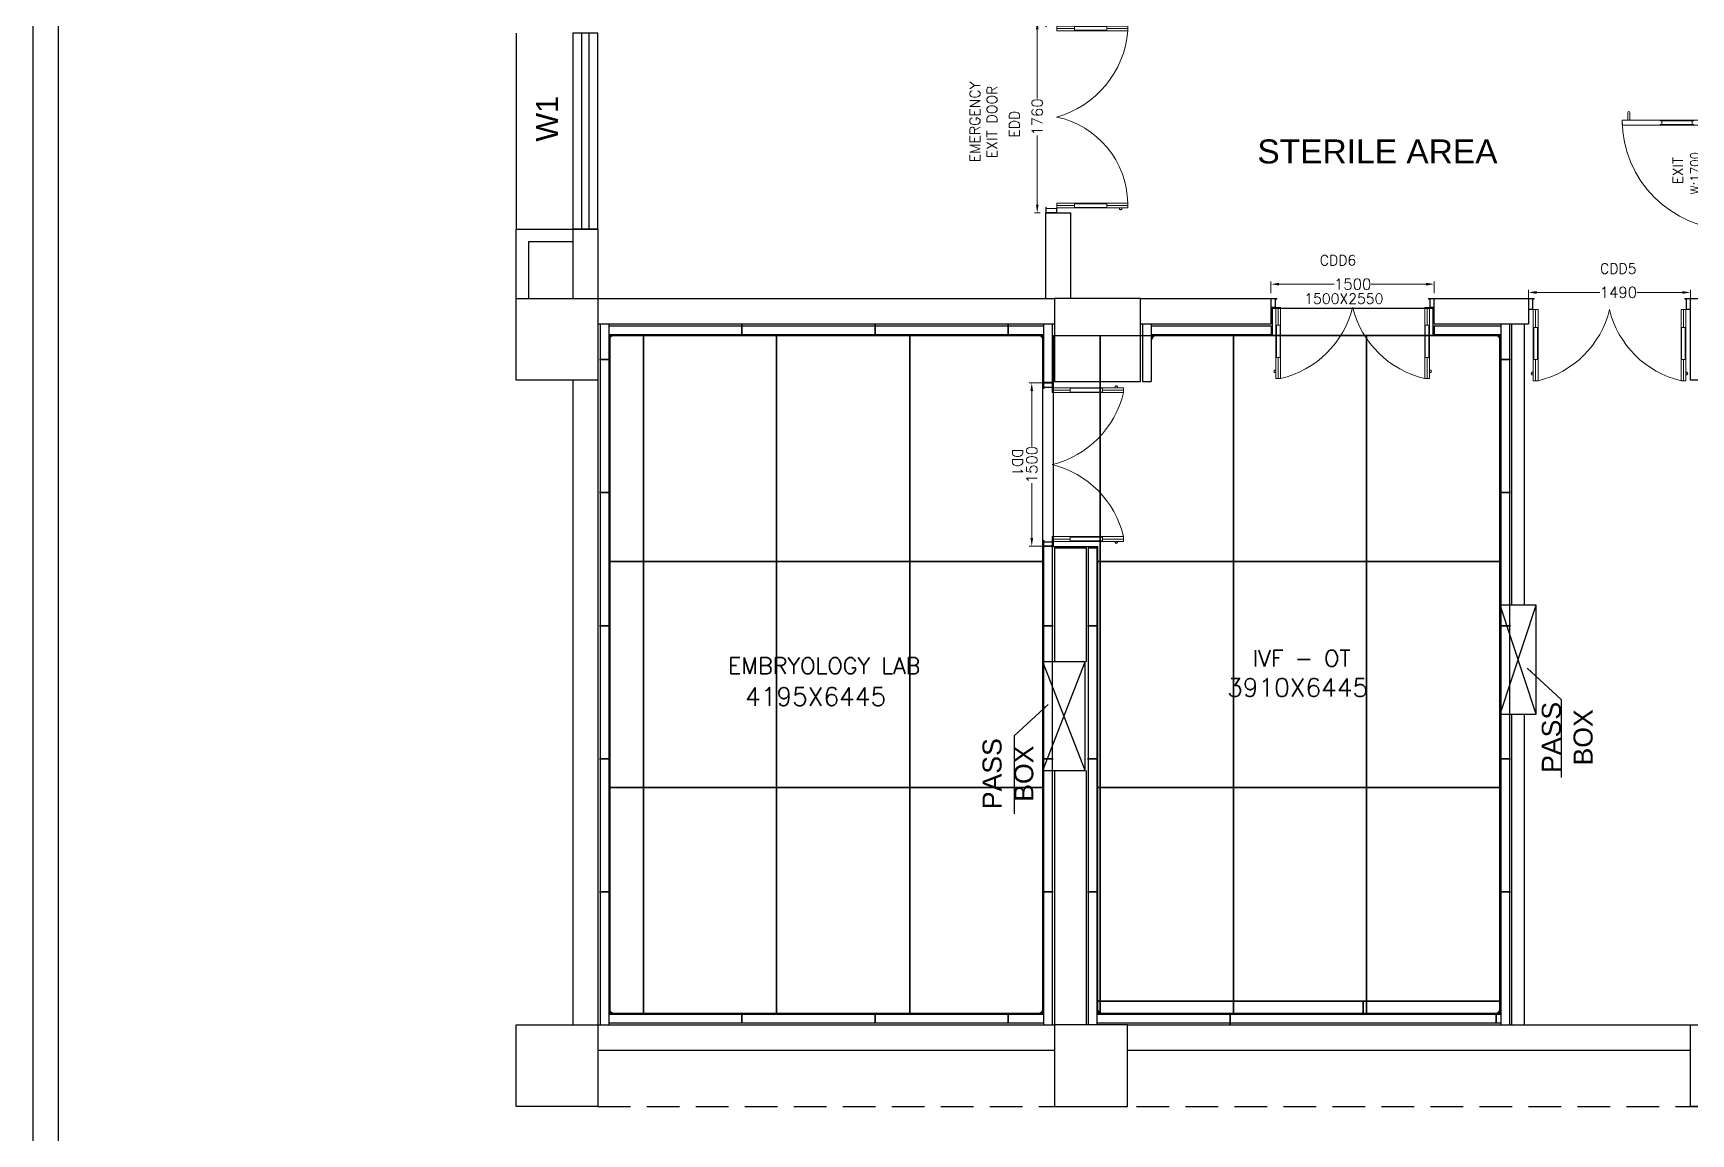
# Model space of a CAD drawing. Header units: millimetres. Extents: x 3552052 to 4144896, y -707811 to -630695.
# Drawn here: x 3909116 to 3924347, y -656119 to -646004 of the extents above; entities that cross this region are included whole.
import ezdxf
from ezdxf.enums import TextEntityAlignment as Align

# ---------------------------------------------------------------- set-up
doc = ezdxf.new("R2010")
doc.units = ezdxf.units.MM
doc.header["$LTSCALE"] = 6
doc.header["$MEASUREMENT"] = 0
doc.linetypes.add('HIDDEN', pattern=[0.375, 0.25, -0.125])
doc.layers.get('0').update_dxf_attribs({"linetype": 'CONTINUOUS', "lineweight": 0})
doc.layers.get('Defpoints').update_dxf_attribs({"linetype": 'CONTINUOUS', "lineweight": 0})
for name, color, linetype, lineweight in [('0 Room description', 6, 'CONTINUOUS', 0), ('0 Room Dimensions', 7, 'CONTINUOUS', 0), ('1200 Door', 144, 'CONTINUOUS', 0), ('80 mm Wall', 5, 'CONTINUOUS', 0), ('Ahlada 50mm Ceiling Panels', 191, 'CONTINUOUS', 0), ('Ahlada Coving', 3, 'CONTINUOUS', 0), ('AIR SHOWER', 7, 'CONTINUOUS', 0), ('Chajja', 7, 'CONTINUOUS', 0), ('COL', 5, 'CONTINUOUS', 0), ('DIM', 7, 'CONTINUOUS', 0), ('Double Leaf Door', 4, 'CONTINUOUS', 0), ('JOINERY', 7, 'CONTINUOUS', 0), ('Partition-80WP', 7, 'CONTINUOUS', 0), ('WALL', 8, 'CONTINUOUS', 0), ('walls', 1, 'CONTINUOUS', 0), ('WIN', 151, 'CONTINUOUS', 0), ('Window', 161, 'CONTINUOUS', 0)]:
    doc.layers.add(name, color=color, linetype=linetype, lineweight=lineweight)
doc.styles.add('ARIAL', font='arial.ttf')
doc.styles.add('ROMANS', font='romans.shx')
doc.styles.add('SIMPLEX', font='SIMPLEX')
doc.styles.get("Standard").update_dxf_attribs({"font": 'SIMPLEX'})
doc.dimstyles.new('AEPL1', dxfattribs={"dimtxt": 100, "dimasz": 75, "dimexe": 25, "dimexo": 50, "dimtad": 0, "dimdec": 0, "dimtxsty": 'ROMANS', "dimcen": 2.5, "dimclrd": 7, "dimclre": 7, "dimclrt": 7, "dimadec": 0, "dimazin": 0, "dimtfac": 1, "dimtdec": 0, "dimtmove": 0, "dimatfit": 3, "dimfxl": 1, "dimlwd": 0, "dimlwe": 0, "dimarcsym": 0})
doc.dimstyles.new('BIGDFD', dxfattribs={"dimtxt": 8, "dimasz": 4, "dimexe": 1, "dimexo": 2, "dimtad": 1, "dimlfac": 10, "dimtxsty": 'Standard', "dimcen": 2.5, "dimclrd": 5, "dimclre": 3, "dimclrt": 1, "dimadec": 0, "dimazin": 0, "dimtfac": 1, "dimtmove": 0, "dimatfit": 3, "dimfxl": 1, "dimarcsym": 0})
doc.dimstyles.new('BIGDFD$0', dxfattribs={"dimtxt": 8, "dimasz": 4, "dimexe": 1, "dimexo": 2, "dimtad": 1, "dimlfac": 10, "dimtxsty": 'Standard', "dimcen": 2.5, "dimclrd": 5, "dimclre": 3, "dimclrt": 1, "dimadec": 0, "dimazin": 0, "dimtfac": 1, "dimtmove": 0, "dimatfit": 3, "dimfxl": 1, "dimarcsym": 0})
doc.dimstyles.new('TEXT', dxfattribs={"dimscale": 0, "dimtxt": 500, "dimasz": 100, "dimexe": 75, "dimexo": 100, "dimgap": 50, "dimtad": 0, "dimdec": 0, "dimzin": 0, "dimdsep": 46, "dimtxsty": 'ARIAL', "dimblk": 'OBLIQUE', "dimcen": 0.09, "dimdle": 100, "dimclrd": 256, "dimclre": 256, "dimclrt": 6, "dimadec": 0, "dimazin": 0, "dimtfac": 1, "dimtdec": 0, "dimtofl": 0, "dimtmove": 2, "dimatfit": 3, "dimfxl": 1, "dimfrac": 2, "dimtolj": 1, "dimtzin": 0, "dimarcsym": 0})

# ---------------------------------------------------------------- blocks, each defined once
blk = doc.blocks.new('_Oblique')
at = {"color": 0, "linetype": 'ByBlock', "lineweight": -2}
blk.add_line((-0.5, -0.5), (0.5, 0.5), dxfattribs=at)
blk = doc.blocks.new('*D877')
at = {"layer": 'Defpoints', "color": 0, "linetype": 'ByBlock', "transparency": 16777216}
for p in [(3912224, -691043), (3910724, -691176), (3912224, -691176)]:
    blk.add_point(p, dxfattribs=at)
at = {"layer": 'DIM', "color": 7, "linetype": 'ByBlock', "lineweight": 0, "transparency": 16777216}
for p, q in [((3910724, -691126), (3910724, -691018)), ((3910799, -691043), (3911305, -691043)), ((3912149, -691043), (3911644, -691043)), ((3912224, -691126), (3912224, -691018))]:
    blk.add_line(p, q, dxfattribs=at)
at = {"layer": 'DIM', "color": 7, "linetype": 'ByBlock', "transparency": 16777216}
for points in [[(3910799, -691031), (3910799, -691056), (3910724, -691043)], [(3912149, -691031), (3912149, -691056), (3912224, -691043)]]:
    blk.add_solid(points, dxfattribs=at)
at = {"layer": 'DIM', "color": 7, "linetype": 'ByBlock', "lineweight": -3, "transparency": 16777216, "insert": (3911474, -691043), "char_height": 100, "attachment_point": 5, "style": 'ROMANS'}
blk.add_mtext('1500', dxfattribs=at)
blk = doc.blocks.new('*D878')
at = {"layer": 'Defpoints', "color": 0, "linetype": 'ByBlock', "transparency": 16777216}
for p in [(3914579, -691119), (3913089, -691291), (3914579, -691291)]:
    blk.add_point(p, dxfattribs=at)
at = {"layer": 'DIM', "color": 7, "linetype": 'ByBlock', "lineweight": 0, "transparency": 16777216}
for p, q in [((3913089, -691241), (3913089, -691094)), ((3913164, -691119), (3913746, -691119)), ((3914504, -691119), (3914085, -691119)), ((3914579, -691241), (3914579, -691094))]:
    blk.add_line(p, q, dxfattribs=at)
at = {"layer": 'DIM', "color": 7, "linetype": 'ByBlock', "transparency": 16777216}
for points in [[(3913164, -691107), (3913164, -691132), (3913089, -691119)], [(3914504, -691107), (3914504, -691132), (3914579, -691119)]]:
    blk.add_solid(points, dxfattribs=at)
at = {"layer": 'DIM', "color": 7, "linetype": 'ByBlock', "lineweight": -3, "transparency": 16777216, "insert": (3913916, -691119), "char_height": 100, "attachment_point": 5, "style": 'ROMANS'}
blk.add_mtext('1490', dxfattribs=at)
blk = doc.blocks.new('1500x80')
at = {"layer": 'Double Leaf Door'}
for points in [[(99336, -25418), (99341, -25418), (99341, -25121), (99336, -25121)], [(99380, -25121), (99375, -25121), (99375, -25418), (99380, -25418)], [(100704, -25121), (100709, -25121), (100709, -25418), (100704, -25418)], [(100748, -25418), (100743, -25418), (100743, -25121), (100748, -25121)]]:
    blk.add_hatch(color=6, dxfattribs=at).paths.add_polyline_path(points)
at = {"layer": 'Double Leaf Door', "color": 8}
for p, q in [((99336, -25582), (99336, -24928)), ((99336, -24928), (99380, -24928)), ((99358, -25121), (99358, -24928)), ((99380, -24928), (99380, -25582)), ((100748, -24928), (100704, -24928)), ((100704, -24928), (100704, -25582)), ((100726, -25121), (100726, -24928)), ((100748, -25582), (100748, -24928)), ((99322, -24985), (99322, -25003)), ((99336, -24983), (99324, -24983)), ((99324, -25005), (99336, -25005)), ((99336, -24983), (99336, -25005)), ((100748, -24983), (100760, -24983)), ((100748, -24983), (100748, -25005)), ((100760, -25005), (100748, -25005)), ((100762, -24985), (100762, -25003)), ((99358, -25582), (99358, -25418)), ((100726, -25582), (100726, -25418)), ((99292, -25582), (99292, -25662)), ((99332, -25582), (99292, -25582)), ((99294, -25584), (99294, -25660)), ((99330, -25584), (99294, -25584)), ((99330, -25659), (99330, -25584)), ((99332, -25657), (99332, -25582)), ((99380, -25582), (99336, -25582)), ((100704, -25582), (100748, -25582)), ((100752, -25657), (100752, -25582)), ((100752, -25582), (100792, -25582)), ((100754, -25659), (100754, -25584)), ((100754, -25584), (100790, -25584)), ((100790, -25584), (100790, -25660)), ((100792, -25582), (100792, -25662)), ((99292, -25662), (99332, -25662)), ((99294, -25660), (99332, -25660)), ((99342, -25659), (99330, -25659)), ((99344, -25657), (99332, -25657)), ((99332, -25660), (99342, -25660)), ((99332, -25662), (99344, -25662)), ((99342, -25660), (99342, -25659)), ((99344, -25662), (99344, -25657)), ((100740, -25662), (100740, -25657)), ((100740, -25657), (100752, -25657)), ((100752, -25662), (100740, -25662)), ((100742, -25660), (100742, -25659)), ((100742, -25659), (100754, -25659)), ((100752, -25660), (100742, -25660)), ((100790, -25660), (100752, -25660)), ((100792, -25662), (100752, -25662))]:
    blk.add_line(p, q, dxfattribs=at)
at = {"layer": 'Double Leaf Door', "color": 6}
for p, q in [((99380, -25121), (99336, -25121)), ((99336, -25121), (99336, -25418)), ((99341, -25418), (99341, -25121)), ((99375, -25418), (99375, -25121)), ((99380, -25418), (99380, -25121)), ((100704, -25418), (100704, -25121)), ((100704, -25121), (100748, -25121)), ((100709, -25418), (100709, -25121)), ((100743, -25418), (100743, -25121)), ((100748, -25121), (100748, -25418)), ((99336, -25418), (99380, -25418)), ((100748, -25418), (100704, -25418))]:
    blk.add_line(p, q, dxfattribs=at)
at = {"layer": 'Double Leaf Door', "color": 6, "ltscale": 100}
for p, q in [((99375, -25121), (99375, -25418)), ((100709, -25121), (100709, -25418))]:
    blk.add_line(p, q, dxfattribs=at)
at = {"layer": 'Double Leaf Door', "color": 6}
for points in [[(99336, -25121), (99336, -25418), (99341, -25418), (99341, -25121), (99336, -25121)], [(99380, -25121), (99380, -25418), (99375, -25418), (99375, -25121), (99380, -25121)], [(100704, -25121), (100704, -25418), (100709, -25418), (100709, -25121), (100704, -25121)], [(100748, -25121), (100748, -25418), (100743, -25418), (100743, -25121), (100748, -25121)]]:
    blk.add_lwpolyline(points, dxfattribs=at)
at = {"layer": 'Double Leaf Door', "ltscale": 5000}
for points in [[(99336, -25121), (99336, -25418), (99341, -25418), (99341, -25121), (99336, -25121)], [(100748, -25121), (100748, -25418), (100743, -25418), (100743, -25121), (100748, -25121)]]:
    blk.add_lwpolyline(points, dxfattribs=at)
at = {"layer": 'Double Leaf Door', "color": 8}
for centre, radius, start, end in [((99176, -25796), 892, 13.906, 76.7864), ((100908, -25796), 892, 103.2136, 166.094), ((99322, -24994), 3.72, 90, 270), ((99324, -24985), 1.98, 90, 180), ((99324, -25003), 1.98, 180, 270), ((100760, -24985), 1.98, 0, 90), ((100760, -25003), 1.98, 270, 0), ((100762, -24994), 3.72, 270, 90)]:
    blk.add_arc(centre, radius, start, end, dxfattribs=at)
blk = doc.blocks.new('1500x2100x100 DD')
at = {"layer": 'Double Leaf Door'}
for points in [[(49, 264), (54, 264), (54, 560), (49, 560)], [(93, 560), (88, 560), (88, 264), (93, 264)], [(1407, 560), (1412, 560), (1412, 264), (1407, 264)], [(1451, 264), (1446, 264), (1446, 560), (1451, 560)]]:
    blk.add_hatch(color=6, dxfattribs=at).paths.add_polyline_path(points)
at = {"layer": 'Double Leaf Door', "color": 8}
for p, q in [((35, 697), (35, 679)), ((49, 699), (37, 699)), ((37, 677), (49, 677)), ((49, 100), (49, 754)), ((49, 754), (93, 754)), ((49, 699), (49, 677)), ((71, 560), (71, 754)), ((93, 754), (93, 100)), ((1451, 754), (1407, 754)), ((1407, 754), (1407, 100)), ((1429, 560), (1429, 754)), ((1451, 100), (1451, 754)), ((1451, 699), (1463, 699)), ((1451, 699), (1451, 677)), ((1463, 677), (1451, 677)), ((1465, 697), (1465, 679)), ((71, 100), (71, 264)), ((1429, 100), (1429, 264)), ((5, 100), (5, 0)), ((45, 100), (5, 100)), ((5, 0), (45, 0)), ((7, 98), (7, 2)), ((43, 98), (7, 98)), ((7, 2), (45, 2)), ((43, 3), (43, 98)), ((55, 3), (43, 3)), ((45, 5), (45, 100)), ((57, 5), (45, 5)), ((45, 2), (55, 2)), ((45, 0), (57, 0)), ((93, 100), (49, 100)), ((55, 2), (55, 3)), ((57, 0), (57, 5)), ((1407, 100), (1451, 100)), ((1443, 0), (1443, 5)), ((1443, 5), (1455, 5)), ((1455, 0), (1443, 0)), ((1445, 2), (1445, 3)), ((1445, 3), (1457, 3)), ((1455, 2), (1445, 2)), ((1455, 5), (1455, 100)), ((1455, 100), (1495, 100)), ((1493, 2), (1455, 2)), ((1495, 0), (1455, 0)), ((1457, 3), (1457, 98)), ((1457, 98), (1493, 98)), ((1493, 98), (1493, 2)), ((1495, 100), (1495, 0))]:
    blk.add_line(p, q, dxfattribs=at)
at = {"layer": 'Double Leaf Door', "color": 6}
for p, q in [((93, 560), (49, 560)), ((49, 560), (49, 264)), ((54, 264), (54, 560)), ((88, 264), (88, 560)), ((93, 264), (93, 560)), ((1407, 264), (1407, 560)), ((1407, 560), (1451, 560)), ((1412, 264), (1412, 560)), ((1446, 264), (1446, 560)), ((1451, 560), (1451, 264)), ((49, 264), (93, 264)), ((1451, 264), (1407, 264))]:
    blk.add_line(p, q, dxfattribs=at)
at = {"layer": 'Double Leaf Door', "color": 6, "ltscale": 100}
for p, q in [((88, 560), (88, 264)), ((1412, 560), (1412, 264))]:
    blk.add_line(p, q, dxfattribs=at)
at = {"layer": 'Double Leaf Door', "color": 6}
for points in [[(49, 560), (49, 264), (54, 264), (54, 560), (49, 560)], [(93, 560), (93, 264), (88, 264), (88, 560), (93, 560)], [(1407, 560), (1407, 264), (1412, 264), (1412, 560), (1407, 560)], [(1451, 560), (1451, 264), (1446, 264), (1446, 560), (1451, 560)]]:
    blk.add_lwpolyline(points, dxfattribs=at)
at = {"layer": 'Double Leaf Door', "ltscale": 5000}
for points in [[(49, 560), (49, 264), (54, 264), (54, 560), (49, 560)], [(1451, 560), (1451, 264), (1446, 264), (1446, 560), (1451, 560)]]:
    blk.add_lwpolyline(points, dxfattribs=at)
at = {"layer": 'Double Leaf Door', "color": 8}
for centre, radius, start, end in [((35, 688), 3.72, 90, 270), ((37, 697), 1.98, 90, 180), ((37, 679), 1.98, 180, 270), ((-111, -108), 886, 13.5745, 76.6836), ((1611, -108), 886, 103.3164, 166.4255), ((1463, 697), 1.98, 0, 90), ((1463, 679), 1.98, 270, 0), ((1465, 688), 3.72, 270, 90)]:
    blk.add_arc(centre, radius, start, end, dxfattribs=at)
blk = doc.blocks.new('1800x100')
at = {"layer": 'Double Leaf Door'}
for points in [[(101628, -31395), (101633, -31395), (101633, -31098), (101628, -31098)], [(101672, -31098), (101667, -31098), (101667, -31395), (101672, -31395)], [(103256, -31098), (103261, -31098), (103261, -31395), (103256, -31395)], [(103300, -31395), (103295, -31395), (103295, -31098), (103300, -31098)]]:
    blk.add_hatch(color=6, dxfattribs=at).paths.add_polyline_path(points)
at = {"layer": 'Double Leaf Door', "color": 8}
for p, q in [((101628, -31558), (101628, -30904)), ((101628, -30904), (101672, -30904)), ((101650, -31098), (101650, -30904)), ((101672, -30904), (101672, -31558)), ((103300, -30904), (103256, -30904)), ((103256, -30904), (103256, -31558)), ((103278, -31098), (103278, -30904)), ((103300, -31558), (103300, -30904)), ((101613, -30962), (101613, -30980)), ((101628, -30960), (101615, -30960)), ((101615, -30982), (101628, -30982)), ((101628, -30960), (101628, -30982)), ((103300, -30960), (103312, -30960)), ((103300, -30960), (103300, -30982)), ((103312, -30982), (103300, -30982)), ((103314, -30962), (103314, -30980)), ((101650, -31558), (101650, -31395)), ((103278, -31558), (103278, -31395)), ((101584, -31558), (101584, -31658)), ((101624, -31558), (101584, -31558)), ((101584, -31658), (101624, -31658)), ((101586, -31560), (101586, -31656)), ((101622, -31560), (101586, -31560)), ((101586, -31656), (101624, -31656)), ((101622, -31655), (101622, -31560)), ((101634, -31655), (101622, -31655)), ((101624, -31654), (101624, -31558)), ((101636, -31654), (101624, -31654)), ((101624, -31656), (101634, -31656)), ((101624, -31658), (101636, -31658)), ((101672, -31558), (101628, -31558)), ((101634, -31656), (101634, -31655)), ((101636, -31658), (101636, -31654)), ((103256, -31558), (103300, -31558)), ((103292, -31658), (103292, -31654)), ((103292, -31654), (103304, -31654)), ((103304, -31658), (103292, -31658)), ((103294, -31656), (103294, -31655)), ((103294, -31655), (103306, -31655)), ((103304, -31656), (103294, -31656)), ((103304, -31654), (103304, -31558)), ((103304, -31558), (103344, -31558)), ((103342, -31656), (103304, -31656)), ((103344, -31658), (103304, -31658)), ((103306, -31655), (103306, -31560)), ((103306, -31560), (103342, -31560)), ((103342, -31560), (103342, -31656)), ((103344, -31558), (103344, -31658))]:
    blk.add_line(p, q, dxfattribs=at)
at = {"layer": 'Double Leaf Door', "color": 6}
for p, q in [((101672, -31098), (101628, -31098)), ((101628, -31098), (101628, -31395)), ((101633, -31395), (101633, -31098)), ((101667, -31395), (101667, -31098)), ((101672, -31395), (101672, -31098)), ((103256, -31395), (103256, -31098)), ((103256, -31098), (103300, -31098)), ((103261, -31395), (103261, -31098)), ((103295, -31395), (103295, -31098)), ((103300, -31098), (103300, -31395)), ((101628, -31395), (101672, -31395)), ((103300, -31395), (103256, -31395))]:
    blk.add_line(p, q, dxfattribs=at)
at = {"layer": 'Double Leaf Door', "color": 6, "ltscale": 100}
for p, q in [((101667, -31098), (101667, -31395)), ((103261, -31098), (103261, -31395))]:
    blk.add_line(p, q, dxfattribs=at)
at = {"layer": 'Double Leaf Door', "color": 6}
for points in [[(101628, -31098), (101628, -31395), (101633, -31395), (101633, -31098), (101628, -31098)], [(101672, -31098), (101672, -31395), (101667, -31395), (101667, -31098), (101672, -31098)], [(103256, -31098), (103256, -31395), (103261, -31395), (103261, -31098), (103256, -31098)], [(103300, -31098), (103300, -31395), (103295, -31395), (103295, -31098), (103300, -31098)]]:
    blk.add_lwpolyline(points, dxfattribs=at)
at = {"layer": 'Double Leaf Door', "ltscale": 5000}
for points in [[(101628, -31098), (101628, -31395), (101633, -31395), (101633, -31098), (101628, -31098)], [(103300, -31098), (103300, -31395), (103295, -31395), (103295, -31098), (103300, -31098)]]:
    blk.add_lwpolyline(points, dxfattribs=at)
at = {"layer": 'Double Leaf Door', "color": 8}
for centre, radius, start, end in [((101602, -31796), 894, 15.3848, 85.5115), ((103269, -31727), 822, 90.8957, 168.2081), ((101613, -30971), 3.72, 90, 270), ((101615, -30962), 1.98, 90, 180), ((101615, -30980), 1.98, 180, 270), ((103312, -30962), 1.98, 0, 90), ((103312, -30980), 1.98, 270, 0), ((103314, -30971), 3.72, 270, 90)]:
    blk.add_arc(centre, radius, start, end, dxfattribs=at)
blk = doc.blocks.new('*D881')
at = {"layer": 'Defpoints', "color": 0, "linetype": 'ByBlock', "transparency": 16777216}
for p in [(3908654, -688627), (3908576, -690387), (3908654, -690387)]:
    blk.add_point(p, dxfattribs=at)
at = {"layer": 'DIM', "color": 7, "linetype": 'ByBlock', "lineweight": 0, "transparency": 16777216}
for p, q in [((3908604, -688627), (3908551, -688627)), ((3908576, -688702), (3908576, -689337)), ((3908576, -690312), (3908576, -689677)), ((3908604, -690387), (3908551, -690387))]:
    blk.add_line(p, q, dxfattribs=at)
at = {"layer": 'DIM', "color": 7, "linetype": 'ByBlock', "transparency": 16777216}
for points in [[(3908564, -688702), (3908589, -688702), (3908576, -688627)], [(3908564, -690312), (3908589, -690312), (3908576, -690387)]]:
    blk.add_solid(points, dxfattribs=at)
at = {"layer": 'DIM', "color": 7, "linetype": 'ByBlock', "lineweight": -3, "transparency": 16777216, "insert": (3908576, -689507), "char_height": 100, "attachment_point": 5, "rotation": 90, "style": 'ROMANS'}
blk.add_mtext('1760', dxfattribs=at)
blk = doc.blocks.new('*D19')
at = {"color": 3, "lineweight": -2, "transparency": 16777216}
for p, q in [((72.8, 197.7), (72.8, 215.6)), ((162.8, 197.7), (162.8, 215.6))]:
    blk.add_line(p, q, dxfattribs=at)
at = {"color": 5, "lineweight": -2, "transparency": 16777216}
blk.add_line((76.8, 214.6), (158.8, 214.6), dxfattribs=at)
at = {"color": 5, "transparency": 16777216}
for points in [[(76.8, 215.3), (76.8, 214), (72.8, 214.6)], [(158.8, 214), (158.8, 215.3), (162.8, 214.6)]]:
    blk.add_solid(points, dxfattribs=at)
at = {"layer": 'Defpoints', "color": 0, "transparency": 16777216}
for p in [(162.8, 214.6), (72.8, 195.7), (162.8, 195.7)]:
    blk.add_point(p, dxfattribs=at)
at = {"color": 1, "transparency": 16777216, "insert": (130.4, 219.4), "char_height": 8, "attachment_point": 5}
blk.add_mtext('W1:900', dxfattribs=at)
blk = doc.blocks.new('*D20')
at = {"color": 3, "lineweight": -2, "transparency": 16777216}
for p, q in [((0, 202.2), (0, 230.1)), ((170, 202.2), (170, 230.1))]:
    blk.add_line(p, q, dxfattribs=at)
at = {"color": 5, "lineweight": -2, "transparency": 16777216}
blk.add_line((166, 229.1), (4, 229.1), dxfattribs=at)
at = {"color": 5, "transparency": 16777216}
for points in [[(4, 229.7), (4, 228.4), (0, 229.1)], [(166, 228.4), (166, 229.7), (170, 229.1)]]:
    blk.add_solid(points, dxfattribs=at)
at = {"layer": 'Defpoints', "color": 0, "transparency": 16777216}
for p in [(0, 229.1), (0, 200.2), (170, 200.2)]:
    blk.add_point(p, dxfattribs=at)
at = {"color": 1, "transparency": 16777216, "insert": (115.3, 233.8), "char_height": 8, "attachment_point": 5}
blk.add_mtext('W:1700', dxfattribs=at)
blk = doc.blocks.new('nolllw new')
for p, q in [((-139, 14), (-138, 15)), ((-124, 16), (-137, 16)), ((-123, 15), (-107, -15)), ((-113, 14), (-3, 14)), ((8, 15), (-8, -15)), ((9, 16), (22, 16)), ((23, 14), (23, 16)), ((23, 14), (23, 15)), ((-100, -16), (-106, -16)), ((-15, -16), (-9, -16))]:
    blk.add_line(p, q)
at = {"color": 19}
for p, q in [((-124, 16), (-58, 16)), ((9, 16), (-58, 16)), ((-100, -34), (-15, -34))]:
    blk.add_line(p, q, dxfattribs=at)
at = {"color": 1}
for p, q in [((-75, 15), (-75, 11)), ((-41, 15), (-41, 11)), ((-100, -27), (-100, -34)), ((-15, -27), (-15, -34))]:
    blk.add_line(p, q, dxfattribs=at)
at = {"color": 3}
for p, q in [((-113, -5), (-113, -13)), ((-110, -16), (-110, -16)), ((-109, -17), (-101, -34)), ((-100, -34), (-100, -34)), ((-15, -34), (-15, -34)), ((-7, -17), (-14, -34)), ((-6, -16), (-5, -16)), ((-2, -5), (-2, -13))]:
    blk.add_line(p, q, dxfattribs=at)
for centre, radius, start, end in [((-137, 15), 1, 90, 159.381), ((-124, 15), 1, 27.8597, 90), ((9, 15), 1, 90, 152.1403), ((22, 15), 1, 20.619, 90), ((-106, -15), 1, 207.8597, 270), ((-100, -15), 1, 270, 343.3261), ((-61, -27), 40.2, 161.5212, 163.3261), ((-54, -27), 40.2, 16.6739, 18.4788), ((-15, -15), 1, 196.6739, 270), ((-9, -15), 1, 270, 332.1403)]:
    blk.add_arc(centre, radius, start, end)
at = {"color": 1}
for centre, radius, start, end in [((-61, -27), 39.2, 111.5891, 180), ((-74, 15), 0.396, 106.6984, 167.5275), ((-76, 11), 1, 291.5891, 0), ((-41, 15), 0.396, 12.4725, 73.3016), ((-40, 11), 1, 180, 248.4109), ((-54, -27), 39.2, 0, 68.4109)]:
    blk.add_arc(centre, radius, start, end, dxfattribs=at)
at = {"color": 3}
for centre, radius, start, end in [((-110, -13), 3, 180, 270), ((-110, -17), 1, 24.7129, 90), ((-100, -34), 0.5, 204.7129, 270), ((-15, -34), 0.5, 270, 335.2871), ((-6, -17), 1, 90, 155.2871), ((-5, -13), 3, 270, 0)]:
    blk.add_arc(centre, radius, start, end, dxfattribs=at)
blk = doc.blocks.new('*D22')
at = {"layer": 'AIR SHOWER', "color": 3, "lineweight": -2, "transparency": 16777216}
for p, q in [((172, 200.2), (208, 200.2)), ((172, 100.2), (208, 100.2))]:
    blk.add_line(p, q, dxfattribs=at)
at = {"layer": 'AIR SHOWER', "color": 5, "lineweight": -2, "transparency": 16777216}
blk.add_line((207, 104.2), (207, 196.2), dxfattribs=at)
at = {"layer": 'AIR SHOWER', "color": 5, "transparency": 16777216}
for points in [[(207.7, 196.2), (206.4, 196.2), (207, 200.2)], [(206.4, 104.2), (207.7, 104.2), (207, 100.2)]]:
    blk.add_solid(points, dxfattribs=at)
at = {"layer": 'Defpoints', "color": 0, "transparency": 16777216}
for p in [(170, 200.2), (207, 200.2), (170, 100.2)]:
    blk.add_point(p, dxfattribs=at)
at = {"layer": 'AIR SHOWER', "color": 1, "transparency": 16777216, "insert": (202.3, 155.3), "char_height": 8, "attachment_point": 5, "rotation": 90}
blk.add_mtext('D:1000', dxfattribs=at)
blk = doc.blocks.new('*D23')
at = {"layer": 'AIR SHOWER', "color": 3, "lineweight": -2, "transparency": 16777216}
for p, q in [((166, 195.7), (188.8, 195.7)), ((166, 104.7), (188.8, 104.7))]:
    blk.add_line(p, q, dxfattribs=at)
at = {"layer": 'AIR SHOWER', "color": 5, "lineweight": -2, "transparency": 16777216}
blk.add_line((187.8, 191.7), (187.8, 108.7), dxfattribs=at)
at = {"layer": 'AIR SHOWER', "color": 5, "transparency": 16777216}
for points in [[(188.5, 191.7), (187.2, 191.7), (187.8, 195.7)], [(187.2, 108.7), (188.5, 108.7), (187.8, 104.7)]]:
    blk.add_solid(points, dxfattribs=at)
at = {"layer": 'Defpoints', "color": 0, "transparency": 16777216}
for p in [(164, 195.7), (164, 104.7), (187.8, 104.7)]:
    blk.add_point(p, dxfattribs=at)
at = {"layer": 'AIR SHOWER', "color": 1, "transparency": 16777216, "insert": (183.1, 150.2), "char_height": 8, "attachment_point": 5, "rotation": 90}
blk.add_mtext('D1:910', dxfattribs=at)
blk = doc.blocks.new('*D884')
at = {"layer": 'Defpoints', "color": 0, "linetype": 'ByBlock', "transparency": 16777216}
for p in [(3908526, -691951), (3908674, -691951), (3908674, -693451)]:
    blk.add_point(p, dxfattribs=at)
at = {"layer": 'DIM', "color": 7, "linetype": 'ByBlock', "lineweight": 0, "transparency": 16777216}
for p, q in [((3908624, -691951), (3908501, -691951)), ((3908526, -692026), (3908526, -692532)), ((3908526, -693376), (3908526, -692871)), ((3908624, -693451), (3908501, -693451))]:
    blk.add_line(p, q, dxfattribs=at)
at = {"layer": 'DIM', "color": 7, "linetype": 'ByBlock', "transparency": 16777216}
for points in [[(3908513, -692026), (3908538, -692026), (3908526, -691951)], [(3908513, -693376), (3908538, -693376), (3908526, -693451)]]:
    blk.add_solid(points, dxfattribs=at)
at = {"layer": 'DIM', "color": 7, "linetype": 'ByBlock', "lineweight": -3, "transparency": 16777216, "insert": (3908526, -692701), "char_height": 100, "attachment_point": 5, "rotation": 90, "style": 'ROMANS'}
blk.add_mtext('1500', dxfattribs=at)
blk = doc.blocks.new('A010004 Mezz.F. Layout Plan$0$b & c')
at = {"layer": 'Ahlada Coving', "color": 3}
for p, q in [((-4, 41), (-6, 42)), ((-3, 8), (-4, 8)), ((-4, 8), (-3, 6)), ((5, 15), (-3, 8)), ((-3, 6), (6, 14)), ((9, 11), (0, 3)), ((0, 3), (2, 2)), ((2, 3), (10, 11)), ((2, 2), (2, 3)), ((37, 0), (35, 2))]:
    blk.add_line(p, q, dxfattribs=at)
blk.add_lwpolyline([(-6, 31), (-6, 6), (0, 0), (25, 0), (23, 2), (13, 2), (4, 4), (4, 2), (1, 2), (-4, 6), (-4, 9), (-1, 9), (-4, 19), (-4, 28), (-6, 31)], dxfattribs=at)
for radius, start, end in [(44, 181.9548, 220.5976), (42.5, 184.1661, 265.906), (44, 222.2286, 227.7746), (44, 229.4056, 268.1119)]:
    blk.add_arc((38, 44), radius, start, end, dxfattribs=at)
blk = doc.blocks.new('AIR SHOWER')
at = {"layer": 'AIR SHOWER'}
h = blk.add_hatch(dxfattribs=at)
h.set_pattern_fill('ANSI37', color=256, scale=0.24, angle=180, style=0)
h.set_pattern_definition([(45, (-36516.70436, 5170.6153), (-0.538815367, 0.538815367), []), (135, (-36516.70436, 5170.6153), (-0.538815367, -0.538815367), [])])
h.paths.add_polyline_path([(63.7649, 110.1138), (54.9235, 110.1138), (54.9235, 189.8012), (63.7649, 189.8012)])
h = blk.add_hatch(dxfattribs=at)
h.set_pattern_fill('ANSI37', color=256, scale=0.24, angle=180, style=0)
h.set_pattern_definition([(45, (-52704.6564, 3586.6221), (-0.538815367, 0.538815367), []), (135, (-52704.6564, 3586.6221), (-0.538815367, -0.538815367), [])])
h.paths.add_polyline_path([(54.9235, 189.5272), (63.7649, 189.5272), (63.7649, 182.3028), (54.9235, 182.3028)])
for p, q in [((159.5, 200.2351), (159.5, 300.4701)), ((164, 300.4701), (159.5, 300.4701)), ((164, 300.4701), (164, 200.2351)), ((171.05, 295.4201), (164, 295.4201)), ((171.05, 293.5201), (164, 293.5201)), ((159.5, 265.8021), (160.1, 265.8021)), ((160.1, 234.8021), (160.1, 265.8021)), ((160.1, 264.3021), (163.4, 264.3021)), ((163.4, 265.8021), (163.4, 234.8021)), ((163.4, 265.8021), (164, 265.8021)), ((159.5, 234.8021), (160.1, 234.8021)), ((160.1, 236.3021), (163.4, 236.3021)), ((163.4, 234.8021), (164, 234.8021)), ((0, 100.2351), (0, 200.2351)), ((0, 200.2351), (170, 200.2351)), ((63.7649, 200.2351), (63.7649, 195.7351)), ((63.7649, 100.2351), (63.7649, 200.2351)), ((164, 200.2351), (164, 195.7351)), ((170, 100.2351), (170, 200.2351)), ((170, 100.2351), (170, 200.2351)), ((63.7649, 195.7351), (164, 195.7351)), ((72.7649, 195.7351), (164, 195.7351)), ((72.7649, 195.7351), (72.7649, 104.7351)), ((162.7649, 195.7351), (162.7649, 104.7351)), ((162.7649, 195.7351), (162.7649, 104.7351)), ((54.9235, 165.7555), (36.841, 131.8309)), ((54.9235, 131.8309), (36.841, 165.7555)), ((0, 100.2351), (170, 100.2351)), ((63.7649, 104.7351), (164, 104.7351)), ((63.7649, 104.7351), (63.7649, 100.2351)), ((159.5, 100.2351), (159.5, 0)), ((164, 100.2351), (164, 104.7351)), ((164, 0), (164, 100.2351)), ((159.5, 65.6681), (160.1, 65.6681)), ((160.1, 65.6681), (160.1, 34.6681)), ((160.1, 64.1681), (163.4, 64.1681)), ((163.4, 34.6681), (163.4, 65.6681)), ((163.4, 65.6681), (164, 65.6681)), ((159.5, 34.6681), (160.1, 34.6681)), ((160.1, 36.1681), (163.4, 36.1681)), ((163.4, 34.6681), (164, 34.6681)), ((164, 0), (159.5, 0)), ((171.05, 6.95), (164, 6.95)), ((171.05, 5.05), (164, 5.05))]:
    blk.add_line(p, q, dxfattribs=at)
for points in [[(63.7649, 190.0987), (54.9235, 190.0987), (54.9235, 110.1138), (63.7649, 110.1138)], [(86.4277, 195.7351), (72.7649, 195.7351), (72.7649, 191.2865), (86.4277, 191.2865)], [(74.6432, 195.334), (85.2425, 195.334), (85.2425, 195.7351), (74.6432, 195.7351)], [(36.841, 162.4912), (13.6037, 162.4912), (13.6037, 133.8537), (36.841, 133.8537)], [(54.9235, 165.7555), (36.841, 165.7555), (36.841, 131.8309), (54.9235, 131.8309)], [(86.4277, 104.7351), (72.7649, 104.7351), (72.7649, 109.1836), (86.4277, 109.1836)], [(22.7846, 100.2351), (32.79, 100.2351), (32.79, 100.2351), (22.7846, 100.2351)], [(22.7846, 100.2351), (34.2228, 100.2351), (34.2228, 99.8821), (22.7846, 99.8821)], [(38.3459, 100.2351), (39.8996, 100.2351), (39.8996, 99.8823), (38.3459, 99.8823)], [(74.6432, 105.1361), (85.2425, 105.1361), (85.2425, 104.7351), (74.6432, 104.7351)]]:
    blk.add_lwpolyline(points, close=True, dxfattribs=at)
at = {"layer": 'AIR SHOWER', "color": 19, "lineweight": 0}
for centre, start, end in [((164, 200.2351), 90, 180), ((164, 100.2351), 180, 270)]:
    blk.add_arc(centre, 100.2351, start, end, dxfattribs=at)
at = {"layer": 'AIR SHOWER'}
for centre in [(171.05, 294.4701), (171.05, 6)]:
    blk.add_arc(centre, 0.95, 270, 90, dxfattribs=at)
at = {"layer": 'AIR SHOWER', "xscale": -0.1, "yscale": 0.1, "zscale": 0.1}
for p, rotation in [((164.3039, 177.8504), 89.99999999999997), ((71.3723, 172.6198), 269.9999999999856), ((164.3039, 127.8504), 89.99999999999997), ((71.3723, 122.6198), 269.9999999999856)]:
    blk.add_blockref('nolllw new', p, dxfattribs=dict(at, rotation=rotation))
at = {"layer": 'AIR SHOWER'}
for s, height, p in [('EXIT', 9.14932, (105.2922, 244.8428)), ('AIR SHOWER', 9.14932, (82.7486, 148.4504)), ('BLOWER', 4.57466, (21.8029, 145.8279)), ('CONTROLS', 4.57466, (21.5589, 94.8755)), ('ENTRY', 9.14932, (107.2005, 68.4017))]:
    blk.add_text(s, height=height, dxfattribs=at).set_placement(p)
for base, p1, p2, angle, text, dimstyle, picture, middle in [((0, 229.071), (170, 200.2351), (0, 200.2351), 180, 'W:1700', 'BIGDFD', '*D20', (115.3408, 229.071)), ((162.7649, 214.648), (72.7649, 195.7351), (162.7649, 195.7351), 180, 'W1:900', 'BIGDFD', '*D19', (130.4357, 214.648)), ((207.0183, 200.2351), (170, 100.2351), (170, 200.2351), 90, 'D:<>', 'BIGDFD$0', '*D22', (207.0183, 155.2726))]:
    dim = blk.add_linear_dim(base=base, p1=p1, p2=p2, angle=angle, text=text, dimstyle=dimstyle, dxfattribs=at)
    dim.commit()
    dim.dimension.update_dxf_attribs({"geometry": picture, "text_midpoint": middle, "dimtype": 128})
dim = blk.add_linear_dim(base=(187.8331, 104.7351), p1=(164, 195.7351), p2=(164, 104.7351), angle=90, text='D1:<>', dimstyle='BIGDFD$0', dxfattribs=at)
dim.commit()
dim.dimension.update_dxf_attribs({"geometry": '*D23', "text_midpoint": (183.1235, 150.2351)})
blk = doc.blocks.new('AAA')
at = {"layer": '80 mm Wall', "lineweight": -3, "ltscale": 500}
for p, q in [((3904559.4, -691406.4), (3904559.4, -697851.4)), ((3904639.4, -691406.4), (3904639.4, -697851.4)), ((3904639.4, -691426.4), (3908634.4, -691426.4)), ((3904639.4, -691506.4), (3908634.4, -691506.4)), ((3908634.4, -691406.4), (3908634.4, -691951.4)), ((3908714.4, -691406.4), (3908714.4, -691951.4)), ((3909544.4, -691406.4), (3909544.4, -691936.4)), ((3909624.4, -691406.4), (3909624.4, -691936.4)), ((3909624.4, -691426.4), (3910724.4, -691426.4)), ((3909624.4, -691506.4), (3910724.4, -691506.4)), ((3910724.4, -691426.4), (3910724.4, -691506.4)), ((3912224.4, -691426.4), (3912834.4, -691426.4)), ((3912224.4, -691506.4), (3912834.4, -691506.4)), ((3912834.4, -691406.4), (3912834.4, -697851.4)), ((3912914.4, -691406.4), (3912914.4, -697851.4)), ((3909544.4, -691936.4), (3909624.4, -691936.4)), ((3908634.4, -693451.4), (3908634.4, -697851.4)), ((3908714.4, -693451.4), (3908714.4, -697851.4)), ((3909044.4, -693466.4), (3909044.4, -697851.4)), ((3909124.4, -693466.4), (3909124.4, -697851.4)), ((3904639.4, -697751.4), (3908634.4, -697751.4)), ((3909124.4, -697751.4), (3912834.4, -697751.4)), ((3904639.4, -697831.4), (3908634.4, -697831.4)), ((3909124.4, -697831.4), (3912834.4, -697831.4))]:
    blk.add_line(p, q, dxfattribs=at)
at = {"layer": '80 mm Wall', "color": 8, "lineweight": -3, "ltscale": 500}
for p, q in [((3912224.4, -691426.4), (3912224.4, -691506.4)), ((3908714.4, -691951.4), (3908634.4, -691951.4)), ((3908714.4, -693451.4), (3908634.4, -693451.4)), ((3909044.4, -693466.4), (3909124.4, -693466.4))]:
    blk.add_line(p, q, dxfattribs=at)
at = {"layer": 'Ahlada 50mm Ceiling Panels', "linetype": 'ByBlock', "lineweight": -3}
for p, q in [((3910734.4, -691266.4), (3910734.4, -691513.4)), ((3912214.4, -691266.4), (3910734.4, -691266.4)), ((3904649.4, -691516.4), (3908624.4, -691516.4)), ((3904649.4, -691516.4), (3904649.4, -697741.4)), ((3904955.4, -691516.4), (3904955.4, -697741.4)), ((3904958.4, -691516.4), (3904958.4, -697741.4)), ((3906178.4, -691516.4), (3906178.4, -697741.4)), ((3906181.4, -691516.4), (3906181.4, -697741.4)), ((3907401.4, -691516.4), (3907401.4, -697741.4)), ((3907404.4, -691516.4), (3907404.4, -697741.4)), ((3908624.4, -691516.4), (3908624.4, -697741.4)), ((3908724.4, -691516.4), (3912824.4, -691516.4)), ((3908724.4, -693456.4), (3908724.4, -691516.4)), ((3909155.4, -697741.4), (3909155.4, -691516.4)), ((3909158.4, -697741.4), (3909158.4, -691516.4)), ((3910378.4, -697741.4), (3910378.4, -691516.4)), ((3910381.4, -697741.4), (3910381.4, -691516.4)), ((3910734.4, -691513.4), (3912214.4, -691513.4)), ((3911601.4, -697741.4), (3911601.4, -691516.4)), ((3911604.4, -697741.4), (3911604.4, -691516.4)), ((3912824.4, -691516.4), (3912824.4, -697741.4)), ((3909134.4, -697741.4), (3909134.4, -693456.4)), ((3904649.4, -693589.4), (3908624.4, -693589.4)), ((3904649.4, -693592.4), (3908624.4, -693592.4)), ((3909134.4, -693589.4), (3912824.4, -693589.4)), ((3909134.4, -693592.4), (3912824.4, -693592.4)), ((3904649.4, -695665.4), (3908624.4, -695665.4)), ((3904649.4, -695668.4), (3908624.4, -695668.4)), ((3909134.4, -695665.4), (3912824.4, -695665.4)), ((3909134.4, -695668.4), (3912824.4, -695668.4)), ((3904649.4, -697741.4), (3908624.4, -697741.4)), ((3909134.4, -697628.4), (3912824.4, -697628.4)), ((3909134.4, -697631.4), (3912824.4, -697631.4)), ((3909134.4, -697741.4), (3912824.4, -697741.4))]:
    blk.add_line(p, q, dxfattribs=at)
at = {"layer": 'Ahlada 50mm Ceiling Panels', "color": 8, "linetype": 'ByBlock', "lineweight": -3}
for p, q in [((3912214.4, -691513.4), (3912214.4, -691266.4)), ((3909134.4, -693456.4), (3908724.4, -693456.4))]:
    blk.add_line(p, q, dxfattribs=at)
at = {"layer": 'Chajja', "color": 7, "linetype": 'HIDDEN', "lineweight": 30, "ltscale": 200}
blk.add_line((3904539.4, -698601.4), (3927054.4, -698601.4), dxfattribs=at)
at = {"layer": 'COL', "color": 7, "lineweight": 30}
for points in [[(3903789.4, -691176.4), (3904539.4, -691176.4), (3904539.4, -691926.4), (3903789.4, -691926.4)], [(3908734.4, -691936.4), (3909524.4, -691936.4), (3909524.4, -691176.4), (3908734.4, -691176.4)], [(3914579.4, -691176.4), (3915329.4, -691176.4), (3915329.4, -691926.4), (3914579.4, -691926.4)], [(3903789.4, -697851.4), (3904539.4, -697851.4), (3904539.4, -698601.4), (3903789.4, -698601.4)], [(3908734.4, -698601.4), (3909404.4, -698601.4), (3909404.4, -697851.4), (3908734.4, -697851.4)], [(3914579.4, -697851.4), (3915329.4, -697851.4), (3915329.4, -698601.4), (3914579.4, -698601.4)]]:
    blk.add_lwpolyline(points, close=True, dxfattribs=at)
at = {"layer": 'Partition-80WP', "lineweight": -3, "ltscale": 0.5}
for p, q in [((3905859.4, -691416.5, -92016.4), (3905859.4, -691511.7, -92016.4)), ((3905862.4, -691416.5, -92016.4), (3905862.4, -691511.7, -92016.4)), ((3907082.4, -691416.5, -92016.4), (3907082.4, -691511.7, -92016.4)), ((3907085.4, -691416.5, -92016.4), (3907085.4, -691511.7, -92016.4)), ((3908305.4, -691416.5, -92016.4), (3908305.4, -691511.7, -92016.4)), ((3908308.4, -691416.5, -92016.4), (3908308.4, -691511.7, -92016.4)), ((3904648.4, -691736.2, -92016.4), (3904553.2, -691736.2, -92016.4)), ((3904648.4, -691739.2, -92016.4), (3904553.2, -691739.2, -92016.4)), ((3912923.4, -691736.2, -92016.4), (3912828.2, -691736.2, -92016.4)), ((3912923.4, -691739.2, -92016.4), (3912828.2, -691739.2, -92016.4)), ((3904648.4, -692959.2, -92016.4), (3904553.2, -692959.2, -92016.4)), ((3904648.4, -692962.2, -92016.4), (3904553.2, -692962.2, -92016.4)), ((3912923.4, -692959.2, -92016.4), (3912828.2, -692959.2, -92016.4)), ((3912923.4, -692962.2, -92016.4), (3912828.2, -692962.2, -92016.4)), ((3904648.4, -694182.2, -92016.4), (3904553.2, -694182.2, -92016.4)), ((3904648.4, -694185.2, -92016.4), (3904553.2, -694185.2, -92016.4)), ((3908723.4, -694182.2, -92016.4), (3908628.2, -694182.2, -92016.4)), ((3908723.4, -694185.2, -92016.4), (3908628.2, -694185.2, -92016.4)), ((3909133.4, -694182.2, -92016.4), (3909038.2, -694182.2, -92016.4)), ((3909133.4, -694185.2, -92016.4), (3909038.2, -694185.2, -92016.4)), ((3912923.4, -694182.2, -92016.4), (3912828.2, -694182.2, -92016.4)), ((3912923.4, -694185.2, -92016.4), (3912828.2, -694185.2, -92016.4)), ((3904648.4, -695405.2, -92016.4), (3904553.2, -695405.2, -92016.4)), ((3904648.4, -695408.2, -92016.4), (3904553.2, -695408.2, -92016.4)), ((3908723.4, -695405.2, -92016.4), (3908628.2, -695405.2, -92016.4)), ((3908723.4, -695408.2, -92016.4), (3908628.2, -695408.2, -92016.4)), ((3909133.4, -695405.2, -92016.4), (3909038.2, -695405.2, -92016.4)), ((3909133.4, -695408.2, -92016.4), (3909038.2, -695408.2, -92016.4)), ((3912923.4, -695405.2, -92016.4), (3912828.2, -695405.2, -92016.4)), ((3912923.4, -695408.2, -92016.4), (3912828.2, -695408.2, -92016.4)), ((3904648.4, -696628.2, -92016.4), (3904553.2, -696628.2, -92016.4)), ((3904648.4, -696631.2, -92016.4), (3904553.2, -696631.2, -92016.4)), ((3908723.4, -696628.2, -92016.4), (3908628.2, -696628.2, -92016.4)), ((3908723.4, -696631.2, -92016.4), (3908628.2, -696631.2, -92016.4)), ((3909133.4, -696628.2, -92016.4), (3909038.2, -696628.2, -92016.4)), ((3909133.4, -696631.2, -92016.4), (3909038.2, -696631.2, -92016.4)), ((3912923.4, -696628.2, -92016.4), (3912828.2, -696628.2, -92016.4)), ((3912923.4, -696631.2, -92016.4), (3912828.2, -696631.2, -92016.4)), ((3905859.4, -697741.5, -92016.4), (3905859.4, -697836.7, -92016.4)), ((3905862.4, -697741.5, -92016.4), (3905862.4, -697836.7, -92016.4)), ((3907082.4, -697741.5, -92016.4), (3907082.4, -697836.7, -92016.4)), ((3907085.4, -697741.5, -92016.4), (3907085.4, -697836.7, -92016.4)), ((3908305.4, -697741.5, -92016.4), (3908305.4, -697836.7, -92016.4)), ((3908308.4, -697741.5, -92016.4), (3908308.4, -697836.7, -92016.4)), ((3910344.4, -697751.4), (3910344.4, -697846.7)), ((3910347.4, -697751.4), (3910347.4, -697846.7)), ((3911567.4, -697640.7, -92016.4), (3911567.4, -697736, -92016.4)), ((3911570.4, -697640.7, -92016.4), (3911570.4, -697736, -92016.4)), ((3912790.4, -697741.5, -92016.4), (3912790.4, -697836.7, -92016.4)), ((3912793.4, -697741.5, -92016.4), (3912793.4, -697836.7, -92016.4))]:
    blk.add_line(p, q, dxfattribs=at)
at = {"layer": 'Partition-80WP', "color": 8, "lineweight": -3, "ltscale": 0.5}
for p, q in [((3908723.4, -691948.4), (3908628.2, -691948.4)), ((3908723.4, -691951.4), (3908628.2, -691951.4)), ((3908723.4, -693451.4), (3908628.2, -693451.4)), ((3908723.4, -693454.4), (3908628.2, -693454.4))]:
    blk.add_line(p, q, dxfattribs=at)
at = {"layer": 'WALL', "color": 7, "linetype": 'ByBlock', "lineweight": 30}
for p, q in [((3903789.4, -688736.4), (3903789.4, -690536.4)), ((3908654.4, -691176.4), (3908654.4, -690386.9)), ((3908884.4, -691176.4), (3908884.4, -690386.9)), ((3904309.4, -690536.4), (3904309.4, -691176.4)), ((3904539.4, -690536.4), (3904539.4, -691176.4)), ((3904539.4, -691176.4), (3908734.4, -691176.4)), ((3909524.4, -691406.4), (3909524.4, -691176.4)), ((3909524.4, -691176.4), (3910724.4, -691176.4)), ((3910724.4, -691406.4), (3910724.4, -691176.4)), ((3912224.4, -691406.4), (3912224.4, -691176.4)), ((3912224.4, -691176.4), (3913089.4, -691176.4)), ((3913089.4, -691176.4), (3913089.4, -691406.4)), ((3904539.4, -691406.4), (3908734.4, -691406.4)), ((3909524.4, -691406.4), (3910724.4, -691406.4)), ((3912224.4, -691406.4), (3913089.4, -691406.4)), ((3912934.4, -691406.4), (3912934.4, -693993.9)), ((3913049.4, -691406.4), (3913049.4, -693993.9)), ((3904309.4, -691926.4), (3904309.4, -697851.4)), ((3904309.4, -691926.4), (3904309.4, -697851.4)), ((3904539.4, -691926.4), (3904539.4, -697851.4)), ((3904539.4, -691926.4), (3904539.4, -697851.4)), ((3908734.4, -693466.4), (3908734.4, -694513.9)), ((3908734.4, -693466.4), (3909024.4, -693466.4)), ((3909024.4, -693466.4), (3909024.4, -694513.9)), ((3912934.4, -694993.9), (3912934.4, -697851.4)), ((3913049.4, -694993.9), (3913049.4, -697851.4)), ((3908734.4, -695513.9), (3908734.4, -697851.4)), ((3909024.4, -695513.9), (3909024.4, -697851.4)), ((3904539.4, -697851.4), (3908734.4, -697851.4)), ((3909404.4, -697851.4), (3914579.4, -697851.4)), ((3904539.4, -698081.4), (3908734.4, -698081.4)), ((3909404.4, -698081.4), (3914579.4, -698081.4))]:
    blk.add_line(p, q, dxfattribs=at)
at = {"layer": 'WALL', "color": 7, "lineweight": 30}
blk.add_line((3908654.4, -690386.9), (3908884.4, -690386.9), dxfattribs=at)
at = {"layer": 'WALL', "color": 7, "linetype": 'ByBlock', "lineweight": -3}
for points in [[(3903789.4, -691176.4), (3903789.4, -690536.4), (3904309.4, -690536.4)], [(3903904.4, -691176.4), (3903904.4, -690651.4), (3904309.4, -690651.4)]]:
    blk.add_lwpolyline(points, dxfattribs=at)
at = {"layer": 'walls', "color": 8, "linetype": 'Continuous', "lineweight": -3}
blk.add_line((3904539.4, -690536.4), (3904309.4, -690536.4), dxfattribs=at)
at = {"layer": 'WIN', "color": 7, "linetype": 'Continuous', "lineweight": -3}
for p, q in [((3913159.6, -694993.9), (3912829.6, -693993.9)), ((3912829.6, -694993.9), (3913159.6, -693993.9)), ((3909016.9, -695513.9), (3908626.9, -694513.9)), ((3908626.9, -695513.9), (3909016.9, -694513.9))]:
    blk.add_line(p, q, dxfattribs=at)
for points in [[(3912829.6, -694993.9), (3913159.6, -694993.9), (3913159.6, -693993.9), (3912829.6, -693993.9)], [(3908626.9, -695513.9), (3909016.9, -695513.9), (3909016.9, -694513.9), (3908626.9, -694513.9)]]:
    blk.add_lwpolyline(points, close=True, dxfattribs=at)
at = {"layer": 'Window', "color": 7, "linetype": 'Continuous', "lineweight": -3}
for points in [[(3904309.4, -690536.4), (3904539.4, -690536.4), (3904539.4, -688736.4), (3904309.4, -688736.4)], [(3904389.4, -690536.4), (3904459.4, -690536.4), (3904459.4, -688736.4), (3904389.4, -688736.4)]]:
    blk.add_lwpolyline(points, close=True, dxfattribs=at)
at = {"layer": 'Ahlada Coving', "lineweight": -3, "ltscale": 500, "yscale": 1.418185559101401, "zscale": 1.418185559101401, "rotation": 180}
for p, xscale in [((3904647.5, -691506.4), -1.418185559101401), ((3908626.4, -691506.4), 1.418185559101401), ((3909631.5, -691506.4), -1.418185559101401), ((3912826.4, -691506.4), 1.418185559101401)]:
    blk.add_blockref('A010004 Mezz.F. Layout Plan$0$b & c', p, dxfattribs=dict(at, xscale=xscale))
at = {"layer": 'Ahlada Coving', "lineweight": -3, "ltscale": 500, "yscale": 1.418185559101401, "zscale": 1.418185559101401}
for p, xscale in [((3904647.5, -697751.4), 1.418185559101401), ((3908626.4, -697751.4), -1.418185559101401), ((3909132.5, -697751.4), 1.418185559101401), ((3912826.4, -697751.4), -1.418185559101401)]:
    blk.add_blockref('A010004 Mezz.F. Layout Plan$0$b & c', p, dxfattribs=dict(at, xscale=xscale))
at = {"layer": 'AIR SHOWER', "color": 8, "lineweight": -3, "xscale": 10, "yscale": 10, "zscale": 10, "rotation": 90}
blk.add_blockref('AIR SHOWER', (3916956.8, -691176.4), dxfattribs=at)
at = {"layer": 'Double Leaf Door', "color": 8, "lineweight": -3}
for name, p, rotation in [('1800x100', (3940312.9, -587043.1), 270), ('1500x80', (4011516.4, -716838.2), 180), ('1500x80', (3934296.3, -592659.4), 270)]:
    blk.add_blockref(name, p, dxfattribs=dict(at, rotation=rotation))
at = {"layer": 'Double Leaf Door', "color": 8, "lineweight": -3, "xscale": -1, "rotation": 180}
blk.add_blockref('1500x2100x100 DD', (3913084.4, -691176.4), dxfattribs=at)
at = {"layer": '0 Room description', "color": 8, "lineweight": -3, "style": 'SIMPLEX'}
for s, p in [('IVF - OT', (3911005.7, -694481.5, -1610551)), ('EMBRYOLOGY LAB', (3906618.9, -694550.5, -1610551))]:
    blk.add_text(s, height=150, dxfattribs=at).set_placement(p, align=Align.MIDDLE)
at = {"layer": '0 Room Dimensions', "color": 8, "lineweight": -3, "style": 'SIMPLEX'}
for s, p in [('3910X6445', (3910320.8, -694834.2, 241159.2)), ('4195X6445', (3905891.9, -694917.2, 241159.2))]:
    blk.add_text(s, height=168, dxfattribs=at).set_placement(p)
at = {"layer": '1200 Door', "color": 8, "linetype": 'ByBlock', "lineweight": -3, "style": 'ROMANS'}
for s, rotation, p in [('EDD', 90, (3908413.3, -689695.4, -35804.4)), ('DD1', 270, (3908348.2, -692554.6, -35804.4))]:
    blk.add_text(s, height=94.18, rotation=rotation, dxfattribs=at).set_placement(p)
for s, p in [('CDD6', (3911172.4, -690871.2, -35804.4)), ('CDD5', (3913747.3, -690947.2, -35804.4)), ('1500X2550', (3911030.2, -691223.5, -35804.4))]:
    blk.add_text(s, height=94.18, dxfattribs=at).set_placement(p)
at = {"layer": '1200 Door', "color": 8, "linetype": 'ByBlock', "lineweight": -3, "insert": (3908081.7, -689584.5), "char_height": 94.18, "width": 1944.789, "attachment_point": 5, "rotation": 90, "style": 'ROMANS'}
blk.add_mtext(' EMERGENCY\\P EXIT DOOR', dxfattribs=at)
at = {"layer": 'DIM', "color": 7, "linetype": 'Continuous', "lineweight": -3, "char_height": 175, "width": 1149.25, "attachment_point": 5, "rotation": 90, "style": 'ARIAL'}
for insert in [(3913446.8, -695208.2), (3908308.1, -695542, -101230.8)]:
    blk.add_mtext('PASS BOX', dxfattribs=dict(at, insert=insert))
at = {"layer": 'JOINERY', "color": 7, "lineweight": -3, "style": 'ARIAL', "width": 1}
blk.add_text('W1', height=200, rotation=90, dxfattribs=at).set_placement((3904171.8, -689733.1))
at = {"layer": 'WALL', "color": 7, "linetype": 'Continuous', "lineweight": -3, "insert": (3911702.4, -689641.3), "char_height": 220.414, "width": 4941.395, "attachment_point": 5, "style": 'ARIAL'}
blk.add_mtext('\\PSTERILE AREA', dxfattribs=at)
at = {"layer": 'DIM', "color": 8, "linetype": 'ByBlock', "lineweight": -3}
dim = blk.add_linear_dim(base=(3908576.2, -690386.9), p1=(3908654.4, -688626.9), p2=(3908654.4, -690386.9), angle=90, dimstyle='AEPL1', dxfattribs=at)
dim.commit()
dim.dimension.update_dxf_attribs({"geometry": '*D881', "text_midpoint": (3908576.2, -689506.9)})
for base, p1, p2, picture, middle in [((3912224.4, -691043.2), (3910724.4, -691176.4), (3912224.4, -691176.4), '*D877', (3911474.4, -691043.2)), ((3914579.4, -691119.2), (3913089.4, -691291.4), (3914579.4, -691291.4), '*D878', (3913915.8, -691119.2))]:
    dim = blk.add_linear_dim(base=base, p1=p1, p2=p2, dimstyle='AEPL1', dxfattribs=at)
    dim.commit()
    dim.dimension.update_dxf_attribs({"geometry": picture, "text_midpoint": middle, "dimtype": 160})
dim = blk.add_linear_dim(base=(3908525.6, -691951.4), p1=(3908674.4, -693451.4), p2=(3908674.4, -691951.4), angle=90, dimstyle='AEPL1', dxfattribs=at)
dim.commit()
dim.dimension.update_dxf_attribs({"geometry": '*D884', "text_midpoint": (3908525.6, -692701.4), "dimtype": 160})
at = {"layer": 'WIN', "color": 8, "linetype": 'Continuous', "lineweight": -3}
for points in [[(3913078.1, -694571.2), (3913389.6, -694859.7), (3913389.6, -695577.5)], [(3908676.8, -694905, -101230.8), (3908365.3, -695193.5, -101230.8), (3908365.3, -695911.3, -101230.8)]]:
    blk.add_leader(points, dimstyle='TEXT', override={"dimscale": 1, "dimtxt": 200, "dimasz": 50, "dimfxl": 0.18}, dxfattribs=at)

msp = doc.modelspace()

# ---------------------------------------------------------------- linework, layer by layer
at = {"color": 7, "lineweight": 30}
for points in [[(3954197, -634223.7), (3954197, -666235.1), (3909115.8, -666235.1), (3909115.8, -634223.7)], [(3953965.2, -634455.5), (3953965.2, -666003.3), (3909347.6, -666003.3), (3909347.6, -634455.5)]]:
    msp.add_lwpolyline(points, close=True, dxfattribs=at)

# ---------------------------------------------------------------- block references
at = {"color": 0, "lineweight": -3}
msp.add_blockref('AAA', (9765.7, 42732.5), dxfattribs=at)

doc.saveas('drawing.dxf')
